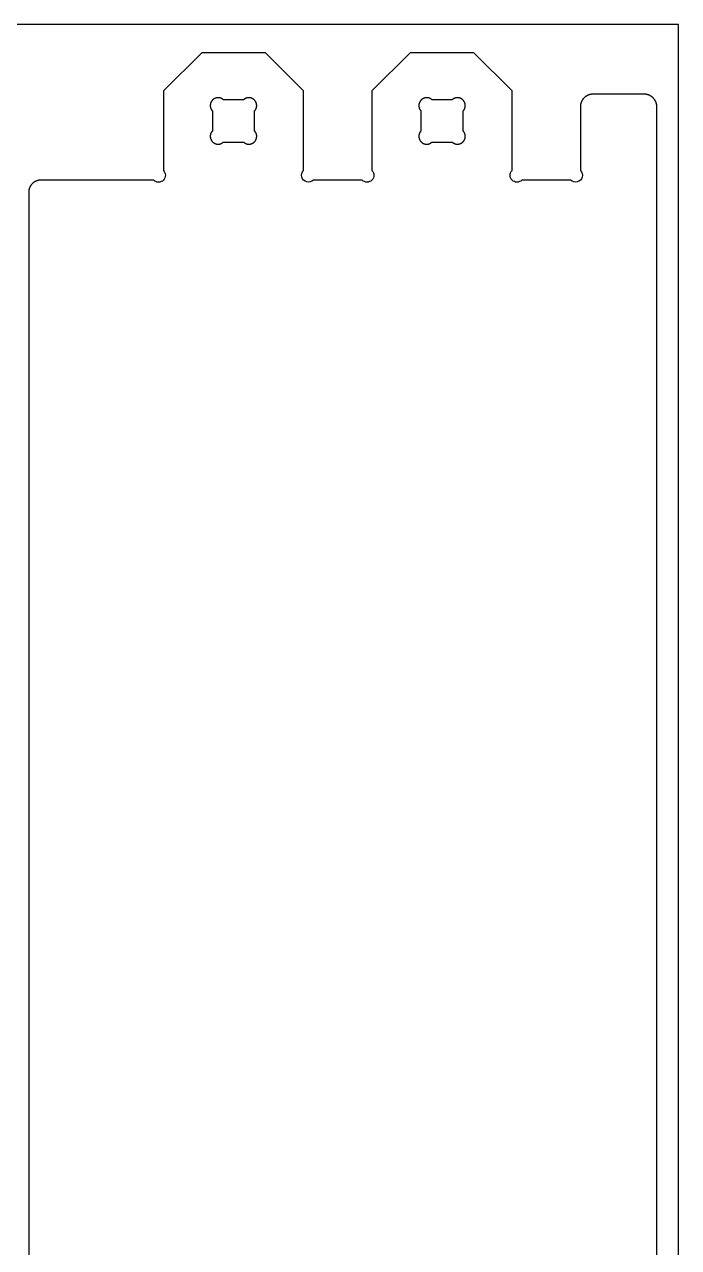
# Model space of a CAD drawing. Header units: millimetres. Extents: x 0 to 2438, y 0 to 1220.
# Drawn here: x 2112 to 2438, y 610 to 1220 of the extents above; entities that cross this region are included whole.
import ezdxf

# ---------------------------------------------------------------- set-up
doc = ezdxf.new("R2010")
doc.units = ezdxf.units.MM
doc.header["$MEASUREMENT"] = 0
for name, color, linetype in [('Profile - inside', 30, 'Continuous'), ('Profile - outside', 7, 'Continuous'), ('Stock Perimeter', 1, 'Continuous')]:
    doc.layers.add(name, color=color, linetype=linetype)

msp = doc.modelspace()

# ---------------------------------------------------------------- linework, layer by layer
at = {"layer": 'Profile - inside'}
for points in [[(2221.34, 1182.41), (2211.25, 1182.41), (2211.2, 1182.46), (2211.15, 1182.51), (2211.09, 1182.57), (2211.04, 1182.62), (2210.98, 1182.67), (2210.92, 1182.71), (2210.86, 1182.76), (2210.8, 1182.81), (2210.74, 1182.85), (2210.68, 1182.89), (2210.61, 1182.94), (2210.55, 1182.98), (2210.48, 1183.02), (2210.41, 1183.06), (2210.34, 1183.09), (2210.27, 1183.13), (2210.2, 1183.16), (2210.13, 1183.19), (2210.06, 1183.23), (2209.99, 1183.26), (2209.91, 1183.28), (2209.84, 1183.31), (2209.76, 1183.33), (2209.68, 1183.36), (2209.61, 1183.38), (2209.53, 1183.4), (2209.45, 1183.41), (2209.37, 1183.43), (2209.3, 1183.45), (2209.22, 1183.46), (2209.14, 1183.47), (2209.06, 1183.48), (2208.98, 1183.49), (2208.9, 1183.49), (2208.82, 1183.5), (2208.74, 1183.5), (2208.66, 1183.5), (2208.58, 1183.5), (2208.5, 1183.49), (2208.42, 1183.49), (2208.34, 1183.48), (2208.26, 1183.48), (2208.18, 1183.47), (2208.11, 1183.46), (2208.03, 1183.44), (2207.95, 1183.43), (2207.87, 1183.41), (2207.8, 1183.4), (2207.72, 1183.38), (2207.65, 1183.36), (2207.57, 1183.34), (2207.5, 1183.32), (2207.43, 1183.29), (2207.36, 1183.27), (2207.29, 1183.24), (2207.22, 1183.22), (2207.15, 1183.19), (2207.08, 1183.16), (2207.01, 1183.13), (2206.95, 1183.1), (2206.88, 1183.06), (2206.82, 1183.03), (2206.69, 1182.96), (2206.61, 1182.91), (2206.54, 1182.87), (2206.47, 1182.82), (2206.39, 1182.77), (2206.32, 1182.72), (2206.25, 1182.66), (2206.17, 1182.6), (2206.1, 1182.55), (2206.03, 1182.48), (2205.96, 1182.42), (2205.9, 1182.36), (2205.83, 1182.29), (2205.76, 1182.22), (2205.7, 1182.15), (2205.64, 1182.07), (2205.57, 1182), (2205.51, 1181.92), (2205.46, 1181.84), (2205.4, 1181.76), (2205.35, 1181.68), (2205.29, 1181.59), (2205.24, 1181.51), (2205.19, 1181.42), (2205.15, 1181.33), (2205.1, 1181.24), (2205.06, 1181.15), (2205.02, 1181.05), (2204.98, 1180.96), (2204.95, 1180.87), (2204.92, 1180.77), (2204.89, 1180.67), (2204.86, 1180.57), (2204.83, 1180.48), (2204.81, 1180.38), (2204.79, 1180.28), (2204.77, 1180.18), (2204.76, 1180.08), (2204.75, 1179.98), (2204.74, 1179.88), (2204.73, 1179.77), (2204.73, 1179.67), (2204.72, 1179.57), (2204.73, 1179.47), (2204.73, 1179.37), (2204.73, 1179.28), (2204.74, 1179.18), (2204.75, 1179.08), (2204.77, 1178.98), (2204.78, 1178.89), (2204.8, 1178.79), (2204.82, 1178.7), (2204.84, 1178.6), (2204.87, 1178.51), (2204.89, 1178.42), (2204.92, 1178.33), (2204.95, 1178.24), (2204.98, 1178.16), (2205.02, 1178.07), (2205.05, 1177.99), (2205.09, 1177.91), (2205.13, 1177.83), (2205.17, 1177.75), (2205.21, 1177.67), (2205.25, 1177.59), (2205.28, 1177.54), (2205.31, 1177.49), (2205.34, 1177.44), (2205.38, 1177.39), (2205.41, 1177.35), (2205.44, 1177.3), (2205.47, 1177.26), (2205.51, 1177.22), (2205.54, 1177.18), (2205.58, 1177.14), (2205.61, 1177.11), (2205.65, 1177.07), (2205.67, 1177.06), (2205.69, 1177.04), (2205.7, 1177.03), (2205.72, 1177.01), (2205.74, 1177), (2205.76, 1176.98), (2205.78, 1176.97), (2205.8, 1176.96), (2205.8, 1166.86), (2205.78, 1166.85), (2205.76, 1166.83), (2205.74, 1166.82), (2205.72, 1166.81), (2205.7, 1166.79), (2205.69, 1166.78), (2205.67, 1166.76), (2205.65, 1166.74), (2205.61, 1166.71), (2205.58, 1166.68), (2205.54, 1166.64), (2205.51, 1166.6), (2205.47, 1166.56), (2205.44, 1166.51), (2205.41, 1166.47), (2205.38, 1166.42), (2205.34, 1166.38), (2205.31, 1166.33), (2205.28, 1166.28), (2205.25, 1166.23), (2205.21, 1166.15), (2205.17, 1166.07), (2205.13, 1165.99), (2205.09, 1165.91), (2205.05, 1165.83), (2205.02, 1165.75), (2204.98, 1165.66), (2204.95, 1165.57), (2204.92, 1165.49), (2204.89, 1165.4), (2204.87, 1165.3), (2204.84, 1165.21), (2204.82, 1165.12), (2204.8, 1165.03), (2204.78, 1164.93), (2204.77, 1164.83), (2204.75, 1164.74), (2204.74, 1164.64), (2204.73, 1164.54), (2204.73, 1164.44), (2204.73, 1164.34), (2204.72, 1164.24), (2204.73, 1164.14), (2204.73, 1164.04), (2204.74, 1163.94), (2204.75, 1163.84), (2204.76, 1163.74), (2204.77, 1163.64), (2204.79, 1163.54), (2204.81, 1163.44), (2204.83, 1163.34), (2204.86, 1163.24), (2204.89, 1163.15), (2204.92, 1163.05), (2204.95, 1162.95), (2204.98, 1162.86), (2205.02, 1162.76), (2205.06, 1162.67), (2205.1, 1162.58), (2205.15, 1162.49), (2205.19, 1162.4), (2205.24, 1162.31), (2205.29, 1162.23), (2205.35, 1162.14), (2205.4, 1162.06), (2205.46, 1161.98), (2205.51, 1161.9), (2205.57, 1161.82), (2205.64, 1161.74), (2205.7, 1161.67), (2205.76, 1161.6), (2205.83, 1161.53), (2205.9, 1161.46), (2205.96, 1161.4), (2206.03, 1161.33), (2206.1, 1161.27), (2206.17, 1161.21), (2206.25, 1161.16), (2206.32, 1161.1), (2206.39, 1161.05), (2206.47, 1161), (2206.54, 1160.95), (2206.61, 1160.9), (2206.69, 1160.86), (2206.82, 1160.79), (2206.88, 1160.76), (2206.95, 1160.72), (2207.01, 1160.69), (2207.08, 1160.66), (2207.15, 1160.63), (2207.22, 1160.6), (2207.29, 1160.58), (2207.36, 1160.55), (2207.43, 1160.52), (2207.5, 1160.5), (2207.57, 1160.48), (2207.65, 1160.46), (2207.72, 1160.44), (2207.8, 1160.42), (2207.87, 1160.4), (2207.95, 1160.39), (2208.03, 1160.37), (2208.11, 1160.36), (2208.18, 1160.35), (2208.26, 1160.34), (2208.34, 1160.33), (2208.42, 1160.33), (2208.5, 1160.32), (2208.58, 1160.32), (2208.66, 1160.32), (2208.74, 1160.32), (2208.82, 1160.32), (2208.9, 1160.33), (2208.98, 1160.33), (2209.06, 1160.34), (2209.14, 1160.35), (2209.22, 1160.36), (2209.3, 1160.37), (2209.37, 1160.39), (2209.45, 1160.4), (2209.53, 1160.42), (2209.61, 1160.44), (2209.68, 1160.46), (2209.76, 1160.48), (2209.84, 1160.51), (2209.91, 1160.53), (2209.99, 1160.56), (2210.06, 1160.59), (2210.13, 1160.62), (2210.2, 1160.66), (2210.27, 1160.69), (2210.34, 1160.72), (2210.41, 1160.76), (2210.48, 1160.8), (2210.55, 1160.84), (2210.61, 1160.88), (2210.68, 1160.92), (2210.74, 1160.97), (2210.8, 1161.01), (2210.86, 1161.06), (2210.92, 1161.1), (2210.98, 1161.15), (2211.04, 1161.2), (2211.09, 1161.25), (2211.15, 1161.3), (2211.2, 1161.36), (2211.25, 1161.41), (2221.34, 1161.41), (2221.39, 1161.36), (2221.44, 1161.3), (2221.5, 1161.25), (2221.55, 1161.2), (2221.61, 1161.15), (2221.67, 1161.1), (2221.73, 1161.06), (2221.79, 1161.01), (2221.85, 1160.97), (2221.91, 1160.92), (2221.98, 1160.88), (2222.04, 1160.84), (2222.11, 1160.8), (2222.18, 1160.76), (2222.25, 1160.72), (2222.32, 1160.69), (2222.39, 1160.66), (2222.46, 1160.62), (2222.53, 1160.59), (2222.6, 1160.56), (2222.68, 1160.53), (2222.75, 1160.51), (2222.83, 1160.48), (2222.91, 1160.46), (2222.98, 1160.44), (2223.06, 1160.42), (2223.14, 1160.4), (2223.22, 1160.39), (2223.29, 1160.37), (2223.37, 1160.36), (2223.45, 1160.35), (2223.53, 1160.34), (2223.61, 1160.33), (2223.69, 1160.33), (2223.77, 1160.32), (2223.85, 1160.32), (2223.93, 1160.32), (2224.01, 1160.32), (2224.09, 1160.32), (2224.17, 1160.33), (2224.25, 1160.33), (2224.33, 1160.34), (2224.41, 1160.35), (2224.48, 1160.36), (2224.56, 1160.37), (2224.64, 1160.39), (2224.72, 1160.4), (2224.79, 1160.42), (2224.87, 1160.44), (2224.94, 1160.46), (2225.02, 1160.48), (2225.09, 1160.5), (2225.16, 1160.52), (2225.23, 1160.55), (2225.3, 1160.58), (2225.37, 1160.6), (2225.44, 1160.63), (2225.51, 1160.66), (2225.58, 1160.69), (2225.65, 1160.72), (2225.71, 1160.76), (2225.77, 1160.79), (2225.9, 1160.86), (2225.98, 1160.9), (2226.05, 1160.95), (2226.12, 1161), (2226.2, 1161.05), (2226.27, 1161.1), (2226.34, 1161.16), (2226.42, 1161.21), (2226.49, 1161.27), (2226.56, 1161.33), (2226.63, 1161.4), (2226.69, 1161.46), (2226.76, 1161.53), (2226.83, 1161.6), (2226.89, 1161.67), (2226.95, 1161.74), (2227.02, 1161.82), (2227.08, 1161.9), (2227.13, 1161.98), (2227.19, 1162.06), (2227.24, 1162.14), (2227.3, 1162.23), (2227.35, 1162.31), (2227.4, 1162.4), (2227.44, 1162.49), (2227.49, 1162.58), (2227.53, 1162.67), (2227.57, 1162.76), (2227.61, 1162.86), (2227.64, 1162.95), (2227.67, 1163.05), (2227.7, 1163.15), (2227.73, 1163.24), (2227.76, 1163.34), (2227.78, 1163.44), (2227.8, 1163.54), (2227.82, 1163.64), (2227.83, 1163.74), (2227.84, 1163.84), (2227.85, 1163.94), (2227.86, 1164.04), (2227.86, 1164.14), (2227.87, 1164.24), (2227.86, 1164.34), (2227.86, 1164.44), (2227.86, 1164.54), (2227.85, 1164.64), (2227.84, 1164.74), (2227.82, 1164.83), (2227.81, 1164.93), (2227.79, 1165.03), (2227.77, 1165.12), (2227.75, 1165.21), (2227.72, 1165.3), (2227.7, 1165.4), (2227.67, 1165.49), (2227.64, 1165.57), (2227.61, 1165.66), (2227.57, 1165.75), (2227.54, 1165.83), (2227.5, 1165.91), (2227.46, 1165.99), (2227.42, 1166.07), (2227.38, 1166.15), (2227.34, 1166.23), (2227.31, 1166.28), (2227.28, 1166.33), (2227.25, 1166.38), (2227.21, 1166.42), (2227.18, 1166.47), (2227.15, 1166.51), (2227.12, 1166.56), (2227.08, 1166.6), (2227.05, 1166.64), (2227.01, 1166.68), (2226.98, 1166.71), (2226.94, 1166.74), (2226.92, 1166.76), (2226.91, 1166.78), (2226.89, 1166.79), (2226.87, 1166.81), (2226.85, 1166.82), (2226.83, 1166.83), (2226.81, 1166.85), (2226.79, 1166.86), (2226.79, 1176.96), (2226.81, 1176.97), (2226.83, 1176.98), (2226.85, 1177), (2226.87, 1177.01), (2226.89, 1177.03), (2226.91, 1177.04), (2226.92, 1177.06), (2226.94, 1177.07), (2226.98, 1177.11), (2227.01, 1177.14), (2227.05, 1177.18), (2227.08, 1177.22), (2227.12, 1177.26), (2227.15, 1177.3), (2227.18, 1177.35), (2227.21, 1177.39), (2227.25, 1177.44), (2227.28, 1177.49), (2227.31, 1177.54), (2227.34, 1177.59), (2227.38, 1177.67), (2227.42, 1177.75), (2227.46, 1177.83), (2227.5, 1177.91), (2227.54, 1177.99), (2227.57, 1178.07), (2227.61, 1178.16), (2227.64, 1178.24), (2227.67, 1178.33), (2227.7, 1178.42), (2227.72, 1178.51), (2227.75, 1178.6), (2227.77, 1178.7), (2227.79, 1178.79), (2227.81, 1178.89), (2227.82, 1178.98), (2227.84, 1179.08), (2227.85, 1179.18), (2227.86, 1179.28), (2227.86, 1179.37), (2227.86, 1179.47), (2227.87, 1179.57), (2227.86, 1179.67), (2227.86, 1179.77), (2227.85, 1179.88), (2227.84, 1179.98), (2227.83, 1180.08), (2227.82, 1180.18), (2227.8, 1180.28), (2227.78, 1180.38), (2227.76, 1180.48), (2227.73, 1180.57), (2227.7, 1180.67), (2227.67, 1180.77), (2227.64, 1180.87), (2227.61, 1180.96), (2227.57, 1181.05), (2227.53, 1181.15), (2227.49, 1181.24), (2227.44, 1181.33), (2227.4, 1181.42), (2227.35, 1181.51), (2227.3, 1181.59), (2227.24, 1181.68), (2227.19, 1181.76), (2227.13, 1181.84), (2227.08, 1181.92), (2227.02, 1182), (2226.95, 1182.07), (2226.89, 1182.15), (2226.83, 1182.22), (2226.76, 1182.29), (2226.69, 1182.36), (2226.63, 1182.42), (2226.56, 1182.48), (2226.49, 1182.55), (2226.42, 1182.6), (2226.34, 1182.66), (2226.27, 1182.72), (2226.2, 1182.77), (2226.12, 1182.82), (2226.05, 1182.87), (2225.98, 1182.91), (2225.9, 1182.96), (2225.77, 1183.03), (2225.71, 1183.06), (2225.65, 1183.1), (2225.58, 1183.13), (2225.51, 1183.16), (2225.44, 1183.19), (2225.37, 1183.22), (2225.3, 1183.24), (2225.23, 1183.27), (2225.16, 1183.29), (2225.09, 1183.32), (2225.02, 1183.34), (2224.94, 1183.36), (2224.87, 1183.38), (2224.79, 1183.4), (2224.72, 1183.41), (2224.64, 1183.43), (2224.56, 1183.44), (2224.48, 1183.46), (2224.41, 1183.47), (2224.33, 1183.48), (2224.25, 1183.48), (2224.17, 1183.49), (2224.09, 1183.49), (2224.01, 1183.5), (2223.93, 1183.5), (2223.85, 1183.5), (2223.77, 1183.5), (2223.69, 1183.49), (2223.61, 1183.49), (2223.53, 1183.48), (2223.45, 1183.47), (2223.37, 1183.46), (2223.29, 1183.45), (2223.22, 1183.43), (2223.14, 1183.41), (2223.06, 1183.4), (2222.98, 1183.38), (2222.91, 1183.36), (2222.83, 1183.33), (2222.75, 1183.31), (2222.68, 1183.28), (2222.6, 1183.26), (2222.53, 1183.23), (2222.46, 1183.19), (2222.39, 1183.16), (2222.32, 1183.13), (2222.25, 1183.09), (2222.18, 1183.06), (2222.11, 1183.02), (2222.04, 1182.98), (2221.98, 1182.94), (2221.91, 1182.89), (2221.85, 1182.85), (2221.79, 1182.81), (2221.73, 1182.76), (2221.67, 1182.71), (2221.61, 1182.67), (2221.55, 1182.62), (2221.5, 1182.57), (2221.44, 1182.51), (2221.39, 1182.46), (2221.34, 1182.41)], [(2325.26, 1182.41), (2315.17, 1182.41), (2315.12, 1182.46), (2315.06, 1182.52), (2315.01, 1182.57), (2314.95, 1182.62), (2314.9, 1182.67), (2314.84, 1182.71), (2314.78, 1182.76), (2314.72, 1182.81), (2314.66, 1182.85), (2314.59, 1182.9), (2314.53, 1182.94), (2314.46, 1182.98), (2314.4, 1183.02), (2314.33, 1183.06), (2314.26, 1183.09), (2314.19, 1183.13), (2314.12, 1183.16), (2314.05, 1183.2), (2313.98, 1183.23), (2313.9, 1183.26), (2313.83, 1183.28), (2313.75, 1183.31), (2313.68, 1183.33), (2313.6, 1183.36), (2313.52, 1183.38), (2313.45, 1183.4), (2313.37, 1183.42), (2313.29, 1183.43), (2313.21, 1183.45), (2313.13, 1183.46), (2313.05, 1183.47), (2312.97, 1183.48), (2312.89, 1183.49), (2312.81, 1183.49), (2312.74, 1183.5), (2312.66, 1183.5), (2312.58, 1183.5), (2312.5, 1183.5), (2312.42, 1183.5), (2312.34, 1183.49), (2312.26, 1183.48), (2312.18, 1183.48), (2312.1, 1183.47), (2312.02, 1183.46), (2311.94, 1183.44), (2311.87, 1183.43), (2311.79, 1183.42), (2311.72, 1183.4), (2311.64, 1183.38), (2311.57, 1183.36), (2311.49, 1183.34), (2311.42, 1183.32), (2311.35, 1183.29), (2311.27, 1183.27), (2311.2, 1183.24), (2311.13, 1183.22), (2311.06, 1183.19), (2311, 1183.16), (2310.93, 1183.13), (2310.86, 1183.1), (2310.8, 1183.06), (2310.73, 1183.03), (2310.61, 1182.96), (2310.53, 1182.92), (2310.46, 1182.87), (2310.38, 1182.82), (2310.31, 1182.77), (2310.24, 1182.72), (2310.16, 1182.66), (2310.09, 1182.6), (2310.02, 1182.55), (2309.95, 1182.48), (2309.88, 1182.42), (2309.81, 1182.36), (2309.75, 1182.29), (2309.68, 1182.22), (2309.62, 1182.15), (2309.55, 1182.07), (2309.49, 1182), (2309.43, 1181.92), (2309.37, 1181.84), (2309.32, 1181.76), (2309.26, 1181.68), (2309.21, 1181.59), (2309.16, 1181.51), (2309.11, 1181.42), (2309.06, 1181.33), (2309.02, 1181.24), (2308.98, 1181.15), (2308.94, 1181.06), (2308.9, 1180.96), (2308.87, 1180.87), (2308.83, 1180.77), (2308.8, 1180.67), (2308.78, 1180.57), (2308.75, 1180.48), (2308.73, 1180.38), (2308.71, 1180.28), (2308.69, 1180.18), (2308.68, 1180.08), (2308.66, 1179.98), (2308.65, 1179.88), (2308.65, 1179.78), (2308.64, 1179.67), (2308.64, 1179.57), (2308.64, 1179.47), (2308.65, 1179.38), (2308.65, 1179.28), (2308.66, 1179.18), (2308.67, 1179.08), (2308.68, 1178.98), (2308.7, 1178.89), (2308.72, 1178.79), (2308.74, 1178.7), (2308.76, 1178.61), (2308.78, 1178.51), (2308.81, 1178.42), (2308.84, 1178.33), (2308.87, 1178.24), (2308.9, 1178.16), (2308.93, 1178.07), (2308.97, 1177.99), (2309, 1177.91), (2309.04, 1177.83), (2309.08, 1177.75), (2309.12, 1177.67), (2309.17, 1177.59), (2309.2, 1177.54), (2309.23, 1177.49), (2309.26, 1177.44), (2309.29, 1177.39), (2309.33, 1177.35), (2309.36, 1177.3), (2309.39, 1177.26), (2309.43, 1177.22), (2309.46, 1177.18), (2309.49, 1177.14), (2309.53, 1177.11), (2309.57, 1177.07), (2309.58, 1177.06), (2309.6, 1177.04), (2309.62, 1177.03), (2309.64, 1177.01), (2309.66, 1177), (2309.68, 1176.98), (2309.69, 1176.97), (2309.71, 1176.96), (2309.71, 1166.86), (2309.69, 1166.85), (2309.68, 1166.84), (2309.66, 1166.82), (2309.64, 1166.81), (2309.62, 1166.79), (2309.6, 1166.78), (2309.58, 1166.76), (2309.57, 1166.75), (2309.53, 1166.71), (2309.49, 1166.68), (2309.46, 1166.64), (2309.43, 1166.6), (2309.39, 1166.56), (2309.36, 1166.51), (2309.33, 1166.47), (2309.29, 1166.42), (2309.26, 1166.38), (2309.23, 1166.33), (2309.2, 1166.28), (2309.17, 1166.23), (2309.12, 1166.15), (2309.08, 1166.07), (2309.04, 1165.99), (2309, 1165.91), (2308.97, 1165.83), (2308.93, 1165.75), (2308.9, 1165.66), (2308.87, 1165.57), (2308.84, 1165.49), (2308.81, 1165.4), (2308.78, 1165.31), (2308.76, 1165.21), (2308.74, 1165.12), (2308.72, 1165.03), (2308.7, 1164.93), (2308.68, 1164.84), (2308.67, 1164.74), (2308.66, 1164.64), (2308.65, 1164.54), (2308.65, 1164.44), (2308.64, 1164.34), (2308.64, 1164.24), (2308.64, 1164.14), (2308.65, 1164.04), (2308.65, 1163.94), (2308.66, 1163.84), (2308.68, 1163.74), (2308.69, 1163.64), (2308.71, 1163.54), (2308.73, 1163.44), (2308.75, 1163.34), (2308.78, 1163.24), (2308.8, 1163.15), (2308.83, 1163.05), (2308.87, 1162.95), (2308.9, 1162.86), (2308.94, 1162.76), (2308.98, 1162.67), (2309.02, 1162.58), (2309.06, 1162.49), (2309.11, 1162.4), (2309.16, 1162.31), (2309.21, 1162.23), (2309.26, 1162.14), (2309.32, 1162.06), (2309.37, 1161.98), (2309.43, 1161.9), (2309.49, 1161.82), (2309.55, 1161.75), (2309.62, 1161.67), (2309.68, 1161.6), (2309.75, 1161.53), (2309.81, 1161.46), (2309.88, 1161.4), (2309.95, 1161.33), (2310.02, 1161.27), (2310.09, 1161.21), (2310.16, 1161.16), (2310.24, 1161.1), (2310.31, 1161.05), (2310.38, 1161), (2310.46, 1160.95), (2310.53, 1160.9), (2310.61, 1160.86), (2310.73, 1160.79), (2310.8, 1160.76), (2310.86, 1160.72), (2310.93, 1160.69), (2311, 1160.66), (2311.06, 1160.63), (2311.13, 1160.6), (2311.2, 1160.58), (2311.27, 1160.55), (2311.35, 1160.52), (2311.42, 1160.5), (2311.49, 1160.48), (2311.57, 1160.46), (2311.64, 1160.44), (2311.72, 1160.42), (2311.79, 1160.4), (2311.87, 1160.39), (2311.94, 1160.37), (2312.02, 1160.36), (2312.1, 1160.35), (2312.18, 1160.34), (2312.26, 1160.33), (2312.34, 1160.33), (2312.42, 1160.32), (2312.5, 1160.32), (2312.58, 1160.32), (2312.66, 1160.32), (2312.74, 1160.32), (2312.81, 1160.33), (2312.89, 1160.33), (2312.97, 1160.34), (2313.05, 1160.35), (2313.13, 1160.36), (2313.21, 1160.37), (2313.29, 1160.39), (2313.37, 1160.4), (2313.45, 1160.42), (2313.52, 1160.44), (2313.6, 1160.46), (2313.68, 1160.48), (2313.75, 1160.51), (2313.83, 1160.54), (2313.9, 1160.56), (2313.98, 1160.59), (2314.05, 1160.62), (2314.12, 1160.66), (2314.19, 1160.69), (2314.26, 1160.73), (2314.33, 1160.76), (2314.4, 1160.8), (2314.46, 1160.84), (2314.53, 1160.88), (2314.59, 1160.92), (2314.66, 1160.97), (2314.72, 1161.01), (2314.78, 1161.06), (2314.84, 1161.1), (2314.9, 1161.15), (2314.95, 1161.2), (2315.01, 1161.25), (2315.06, 1161.3), (2315.12, 1161.36), (2315.17, 1161.41), (2325.26, 1161.41), (2325.31, 1161.36), (2325.36, 1161.3), (2325.42, 1161.25), (2325.47, 1161.2), (2325.53, 1161.15), (2325.59, 1161.1), (2325.65, 1161.06), (2325.71, 1161.01), (2325.77, 1160.97), (2325.83, 1160.92), (2325.9, 1160.88), (2325.96, 1160.84), (2326.03, 1160.8), (2326.1, 1160.76), (2326.16, 1160.73), (2326.23, 1160.69), (2326.3, 1160.66), (2326.38, 1160.62), (2326.45, 1160.59), (2326.52, 1160.56), (2326.6, 1160.54), (2326.67, 1160.51), (2326.75, 1160.48), (2326.82, 1160.46), (2326.9, 1160.44), (2326.98, 1160.42), (2327.05, 1160.4), (2327.13, 1160.39), (2327.21, 1160.37), (2327.29, 1160.36), (2327.37, 1160.35), (2327.45, 1160.34), (2327.53, 1160.33), (2327.61, 1160.33), (2327.69, 1160.32), (2327.77, 1160.32), (2327.85, 1160.32), (2327.93, 1160.32), (2328.01, 1160.32), (2328.09, 1160.33), (2328.17, 1160.33), (2328.25, 1160.34), (2328.32, 1160.35), (2328.4, 1160.36), (2328.48, 1160.37), (2328.56, 1160.39), (2328.63, 1160.4), (2328.71, 1160.42), (2328.78, 1160.44), (2328.86, 1160.46), (2328.93, 1160.48), (2329.01, 1160.5), (2329.08, 1160.52), (2329.15, 1160.55), (2329.22, 1160.58), (2329.29, 1160.6), (2329.36, 1160.63), (2329.43, 1160.66), (2329.5, 1160.69), (2329.56, 1160.72), (2329.63, 1160.76), (2329.69, 1160.79), (2329.82, 1160.86), (2329.89, 1160.9), (2329.97, 1160.95), (2330.04, 1161), (2330.12, 1161.05), (2330.19, 1161.1), (2330.26, 1161.16), (2330.33, 1161.21), (2330.4, 1161.27), (2330.47, 1161.33), (2330.54, 1161.4), (2330.61, 1161.46), (2330.68, 1161.53), (2330.74, 1161.6), (2330.81, 1161.67), (2330.87, 1161.75), (2330.93, 1161.82), (2330.99, 1161.9), (2331.05, 1161.98), (2331.11, 1162.06), (2331.16, 1162.14), (2331.21, 1162.23), (2331.26, 1162.31), (2331.31, 1162.4), (2331.36, 1162.49), (2331.4, 1162.58), (2331.45, 1162.67), (2331.49, 1162.76), (2331.52, 1162.86), (2331.56, 1162.95), (2331.59, 1163.05), (2331.62, 1163.15), (2331.65, 1163.24), (2331.67, 1163.34), (2331.7, 1163.44), (2331.72, 1163.54), (2331.73, 1163.64), (2331.75, 1163.74), (2331.76, 1163.84), (2331.77, 1163.94), (2331.78, 1164.04), (2331.78, 1164.14), (2331.78, 1164.24), (2331.78, 1164.34), (2331.78, 1164.44), (2331.77, 1164.54), (2331.76, 1164.64), (2331.75, 1164.74), (2331.74, 1164.84), (2331.73, 1164.93), (2331.71, 1165.03), (2331.69, 1165.12), (2331.67, 1165.21), (2331.64, 1165.31), (2331.62, 1165.4), (2331.59, 1165.49), (2331.56, 1165.57), (2331.53, 1165.66), (2331.49, 1165.75), (2331.46, 1165.83), (2331.42, 1165.91), (2331.38, 1165.99), (2331.34, 1166.07), (2331.3, 1166.15), (2331.26, 1166.23), (2331.23, 1166.28), (2331.2, 1166.33), (2331.16, 1166.38), (2331.13, 1166.42), (2331.1, 1166.47), (2331.07, 1166.51), (2331.03, 1166.56), (2331, 1166.6), (2330.96, 1166.64), (2330.93, 1166.68), (2330.89, 1166.71), (2330.86, 1166.75), (2330.84, 1166.76), (2330.82, 1166.78), (2330.8, 1166.79), (2330.79, 1166.81), (2330.77, 1166.82), (2330.75, 1166.84), (2330.73, 1166.85), (2330.71, 1166.86), (2330.71, 1176.96), (2330.73, 1176.97), (2330.75, 1176.98), (2330.77, 1177), (2330.79, 1177.01), (2330.8, 1177.03), (2330.82, 1177.04), (2330.84, 1177.06), (2330.86, 1177.07), (2330.89, 1177.11), (2330.93, 1177.14), (2330.96, 1177.18), (2331, 1177.22), (2331.03, 1177.26), (2331.07, 1177.3), (2331.1, 1177.35), (2331.13, 1177.39), (2331.16, 1177.44), (2331.2, 1177.49), (2331.23, 1177.54), (2331.26, 1177.59), (2331.3, 1177.67), (2331.34, 1177.75), (2331.38, 1177.83), (2331.42, 1177.91), (2331.46, 1177.99), (2331.49, 1178.07), (2331.53, 1178.16), (2331.56, 1178.24), (2331.59, 1178.33), (2331.62, 1178.42), (2331.64, 1178.51), (2331.67, 1178.61), (2331.69, 1178.7), (2331.71, 1178.79), (2331.73, 1178.89), (2331.74, 1178.98), (2331.75, 1179.08), (2331.76, 1179.18), (2331.77, 1179.28), (2331.78, 1179.38), (2331.78, 1179.47), (2331.78, 1179.57), (2331.78, 1179.67), (2331.78, 1179.78), (2331.77, 1179.88), (2331.76, 1179.98), (2331.75, 1180.08), (2331.73, 1180.18), (2331.72, 1180.28), (2331.7, 1180.38), (2331.67, 1180.48), (2331.65, 1180.57), (2331.62, 1180.67), (2331.59, 1180.77), (2331.56, 1180.87), (2331.52, 1180.96), (2331.49, 1181.06), (2331.45, 1181.15), (2331.4, 1181.24), (2331.36, 1181.33), (2331.31, 1181.42), (2331.26, 1181.51), (2331.21, 1181.59), (2331.16, 1181.68), (2331.11, 1181.76), (2331.05, 1181.84), (2330.99, 1181.92), (2330.93, 1182), (2330.87, 1182.07), (2330.81, 1182.15), (2330.74, 1182.22), (2330.68, 1182.29), (2330.61, 1182.36), (2330.54, 1182.42), (2330.47, 1182.48), (2330.4, 1182.55), (2330.33, 1182.6), (2330.26, 1182.66), (2330.19, 1182.72), (2330.12, 1182.77), (2330.04, 1182.82), (2329.97, 1182.87), (2329.89, 1182.92), (2329.82, 1182.96), (2329.69, 1183.03), (2329.63, 1183.06), (2329.56, 1183.1), (2329.5, 1183.13), (2329.43, 1183.16), (2329.36, 1183.19), (2329.29, 1183.22), (2329.22, 1183.24), (2329.15, 1183.27), (2329.08, 1183.29), (2329.01, 1183.32), (2328.93, 1183.34), (2328.86, 1183.36), (2328.78, 1183.38), (2328.71, 1183.4), (2328.63, 1183.42), (2328.56, 1183.43), (2328.48, 1183.44), (2328.4, 1183.46), (2328.32, 1183.47), (2328.25, 1183.48), (2328.17, 1183.48), (2328.09, 1183.49), (2328.01, 1183.5), (2327.93, 1183.5), (2327.85, 1183.5), (2327.77, 1183.5), (2327.69, 1183.5), (2327.61, 1183.49), (2327.53, 1183.49), (2327.45, 1183.48), (2327.37, 1183.47), (2327.29, 1183.46), (2327.21, 1183.45), (2327.13, 1183.43), (2327.06, 1183.42), (2326.98, 1183.4), (2326.9, 1183.38), (2326.82, 1183.36), (2326.75, 1183.33), (2326.67, 1183.31), (2326.6, 1183.28), (2326.52, 1183.26), (2326.45, 1183.23), (2326.38, 1183.2), (2326.3, 1183.16), (2326.23, 1183.13), (2326.16, 1183.09), (2326.1, 1183.06), (2326.03, 1183.02), (2325.96, 1182.98), (2325.9, 1182.94), (2325.83, 1182.9), (2325.77, 1182.85), (2325.71, 1182.81), (2325.65, 1182.76), (2325.59, 1182.71), (2325.53, 1182.67), (2325.47, 1182.62), (2325.42, 1182.57), (2325.36, 1182.52), (2325.31, 1182.46), (2325.26, 1182.41)]]:
    msp.add_lwpolyline(points, dxfattribs=at)
at = {"layer": 'Profile - outside'}
msp.add_lwpolyline([(2420.85, 1185.27), (2395.31, 1185.27), (2395.17, 1185.26), (2395.03, 1185.25), (2394.88, 1185.24), (2394.74, 1185.23), (2394.59, 1185.21), (2394.45, 1185.19), (2394.3, 1185.16), (2394.15, 1185.13), (2394, 1185.1), (2393.85, 1185.06), (2393.71, 1185.02), (2393.56, 1184.98), (2393.41, 1184.93), (2393.26, 1184.88), (2393.12, 1184.82), (2392.97, 1184.76), (2392.82, 1184.7), (2392.68, 1184.63), (2392.54, 1184.56), (2392.4, 1184.48), (2392.25, 1184.4), (2392.12, 1184.32), (2391.98, 1184.23), (2391.84, 1184.14), (2391.71, 1184.05), (2391.58, 1183.95), (2391.45, 1183.85), (2391.33, 1183.74), (2391.2, 1183.63), (2391.08, 1183.52), (2390.96, 1183.41), (2390.85, 1183.29), (2390.74, 1183.17), (2390.63, 1183.05), (2390.52, 1182.92), (2390.42, 1182.79), (2390.32, 1182.66), (2390.23, 1182.53), (2390.14, 1182.39), (2390.05, 1182.25), (2389.97, 1182.12), (2389.89, 1181.98), (2389.81, 1181.83), (2389.74, 1181.69), (2389.67, 1181.55), (2389.61, 1181.4), (2389.55, 1181.25), (2389.49, 1181.11), (2389.44, 1180.96), (2389.39, 1180.81), (2389.35, 1180.66), (2389.31, 1180.52), (2389.27, 1180.37), (2389.24, 1180.22), (2389.21, 1180.07), (2389.18, 1179.93), (2389.16, 1179.78), (2389.14, 1179.63), (2389.13, 1179.49), (2389.12, 1179.34), (2389.11, 1179.2), (2389.11, 1179.06), (2389.1, 1147.26, -1), (2384.25, 1142.41), (2359.95, 1142.41, -0.999999), (2355.1, 1147.26), (2355.1, 1186.86), (2336.05, 1205.91), (2304.3, 1205.91), (2285.25, 1186.86), (2285.25, 1147.26, -1), (2280.4, 1142.41), (2256.1, 1142.41, -1.000001), (2251.25, 1147.26), (2251.25, 1186.86), (2232.2, 1205.91), (2200.45, 1205.91), (2181.4, 1186.86), (2181.4, 1147.26, -0.999999), (2176.55, 1142.41), (2120.17, 1142.41), (2120.04, 1142.4), (2119.9, 1142.39), (2119.76, 1142.38), (2119.63, 1142.37), (2119.49, 1142.35), (2119.35, 1142.33), (2119.21, 1142.31), (2119.07, 1142.28), (2118.93, 1142.25), (2118.79, 1142.21), (2118.65, 1142.18), (2118.51, 1142.13), (2118.37, 1142.09), (2118.23, 1142.04), (2118.1, 1141.99), (2117.96, 1141.93), (2117.82, 1141.87), (2117.68, 1141.81), (2117.55, 1141.74), (2117.41, 1141.67), (2117.28, 1141.59), (2117.15, 1141.51), (2117.02, 1141.43), (2116.89, 1141.34), (2116.77, 1141.26), (2116.64, 1141.16), (2116.52, 1141.07), (2116.4, 1140.97), (2116.29, 1140.86), (2116.17, 1140.76), (2116.06, 1140.65), (2115.95, 1140.54), (2115.85, 1140.43), (2115.74, 1140.31), (2115.65, 1140.19), (2115.55, 1140.07), (2115.46, 1139.95), (2115.37, 1139.82), (2115.28, 1139.69), (2115.2, 1139.56), (2115.12, 1139.43), (2115.05, 1139.3), (2114.97, 1139.16), (2114.91, 1139.03), (2114.84, 1138.89), (2114.78, 1138.76), (2114.72, 1138.62), (2114.67, 1138.48), (2114.62, 1138.34), (2114.58, 1138.2), (2114.54, 1138.06), (2114.5, 1137.92), (2114.46, 1137.78), (2114.43, 1137.64), (2114.4, 1137.5), (2114.38, 1137.36), (2114.36, 1137.22), (2114.34, 1137.08), (2114.33, 1136.95), (2114.32, 1136.81), (2114.31, 1136.68), (2114.31, 1136.54), (2114.3, 437.38)], format="xyb", dxfattribs=at)
msp.add_lwpolyline([(2427.2, 394.73), (2427.2, 1178.92), (2427.2, 1179.06), (2427.2, 1179.2), (2427.19, 1179.34), (2427.18, 1179.49), (2427.16, 1179.63), (2427.14, 1179.78), (2427.12, 1179.93), (2427.1, 1180.07), (2427.07, 1180.22), (2427.04, 1180.37), (2427, 1180.52), (2426.96, 1180.66), (2426.91, 1180.81), (2426.87, 1180.96), (2426.81, 1181.11), (2426.76, 1181.25), (2426.7, 1181.4), (2426.63, 1181.55), (2426.57, 1181.69), (2426.49, 1181.83), (2426.42, 1181.98), (2426.34, 1182.12), (2426.26, 1182.25), (2426.17, 1182.39), (2426.08, 1182.53), (2425.98, 1182.66), (2425.89, 1182.79), (2425.78, 1182.92), (2425.68, 1183.05), (2425.57, 1183.17), (2425.46, 1183.29), (2425.34, 1183.41), (2425.23, 1183.52), (2425.11, 1183.63), (2424.98, 1183.74), (2424.86, 1183.85), (2424.73, 1183.95), (2424.6, 1184.05), (2424.46, 1184.14), (2424.33, 1184.23), (2424.19, 1184.32), (2424.05, 1184.4), (2423.91, 1184.48), (2423.77, 1184.56), (2423.63, 1184.63), (2423.48, 1184.7), (2423.34, 1184.76), (2423.19, 1184.82), (2423.04, 1184.88), (2422.9, 1184.93), (2422.75, 1184.98), (2422.6, 1185.02), (2422.45, 1185.06), (2422.3, 1185.1), (2422.16, 1185.13), (2422.01, 1185.16), (2421.86, 1185.19), (2421.72, 1185.21), (2421.57, 1185.23), (2421.42, 1185.24), (2421.28, 1185.25), (2421.14, 1185.26), (2420.99, 1185.27), (2420.85, 1185.27)], dxfattribs=at)
at = {"layer": 'Stock Perimeter'}
msp.add_lwpolyline([(0, 0), (2438, 0), (2438, 1220), (0, 1220), (0, 0)], dxfattribs=at)

doc.saveas('drawing.dxf')
